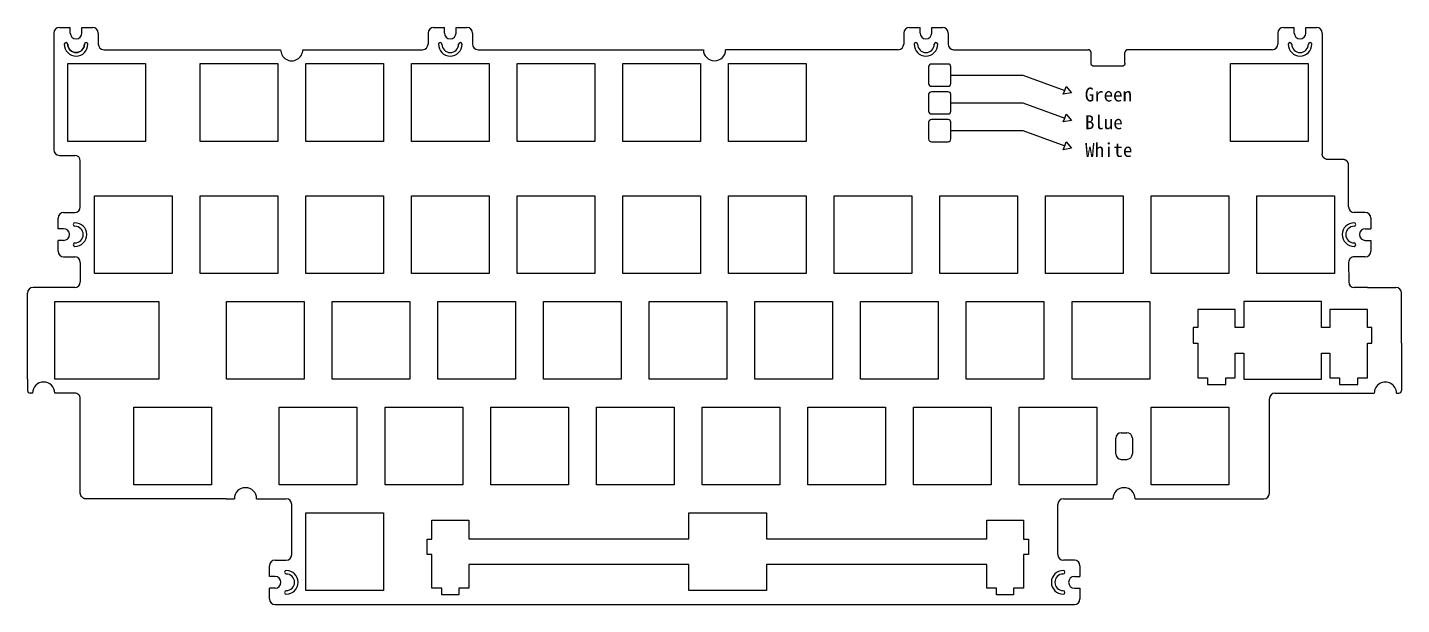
# Model space of a CAD drawing. Header units: millimetres. Extents: x -421 to 474, y -695 to -207.
# Drawn here: x -421 to -173.3, y -460 to -356 of the extents above; entities that cross this region are included whole.
import ezdxf

# ---------------------------------------------------------------- set-up
doc = ezdxf.new("R2010")
doc.units = ezdxf.units.MM
doc.header["$MEASUREMENT"] = 0
doc.styles.add('MtXpl_', font='SimSun.ttf')

msp = doc.modelspace()

# ---------------------------------------------------------------- linework, layer by layer
for p, q in [((-415.24, -355.99), (-413.29, -355.99)), ((-413.29, -356.99), (-413.29, -355.99)), ((-411.19, -355.99), (-409.24, -355.99)), ((-411.19, -356.99), (-411.19, -355.99)), ((-347.8, -355.99), (-345.85, -355.99)), ((-345.85, -356.99), (-345.85, -355.99)), ((-343.75, -355.99), (-341.8, -355.99)), ((-343.75, -356.99), (-343.75, -355.99)), ((-262.07, -355.99), (-260.12, -355.99)), ((-260.12, -356.99), (-260.12, -355.99)), ((-258.02, -355.99), (-256.07, -355.99)), ((-258.02, -356.99), (-258.02, -355.99)), ((-194.64, -355.99), (-192.69, -355.99)), ((-192.69, -356.99), (-192.69, -355.99)), ((-190.59, -355.99), (-188.64, -355.99)), ((-190.59, -356.99), (-190.59, -355.99)), ((-416.24, -356.99), (-416.24, -378.04)), ((-408.24, -356.99), (-408.24, -358.99)), ((-348.8, -356.99), (-348.8, -358.99)), ((-340.8, -356.99), (-340.8, -358.99)), ((-263.07, -356.99), (-263.07, -358.99)), ((-255.07, -356.99), (-255.07, -358.99)), ((-195.64, -356.99), (-195.64, -358.99)), ((-187.64, -356.99), (-187.64, -378.79)), ((-371.37, -359.99), (-349.8, -359.99)), ((-339.8, -359.99), (-299.17, -359.99)), ((-264.07, -359.99), (-295.17, -359.99)), ((-254.07, -359.99), (-229.81, -359.99)), ((-229.31, -362.45), (-229.31, -360.49)), ((-223.19, -362.45), (-223.19, -360.49)), ((-196.64, -359.99), (-222.69, -359.99)), ((-413.71, -376.51), (-413.71, -362.51)), ((-413.71, -362.51), (-399.71, -362.51)), ((-399.71, -362.51), (-399.71, -376.51)), ((-389.9, -362.51), (-375.9, -362.51)), ((-389.9, -376.51), (-389.9, -362.51)), ((-375.9, -362.51), (-375.9, -376.51)), ((-370.85, -376.51), (-370.85, -362.51)), ((-370.85, -362.51), (-356.85, -362.51)), ((-356.85, -362.51), (-356.85, -376.51)), ((-351.8, -376.51), (-351.8, -362.51)), ((-351.8, -362.51), (-337.8, -362.51)), ((-337.8, -362.51), (-337.8, -376.51)), ((-332.75, -376.51), (-332.75, -362.51)), ((-332.75, -362.51), (-318.75, -362.51)), ((-318.75, -362.51), (-318.75, -376.51)), ((-313.7, -376.51), (-313.7, -362.51)), ((-313.7, -362.51), (-299.7, -362.51)), ((-299.7, -362.51), (-299.7, -376.51)), ((-294.65, -376.51), (-294.65, -362.51)), ((-294.65, -362.51), (-280.65, -362.51)), ((-280.65, -362.51), (-280.65, -376.51)), ((-204.16, -362.51), (-190.16, -362.51)), ((-204.16, -376.51), (-204.16, -362.51)), ((-190.16, -362.51), (-190.16, -376.51)), ((-254.58, -364.58), (-241.58, -364.58)), ((-241.58, -364.58), (-234.06, -367.32)), ((-254.58, -369.58), (-241.58, -369.58)), ((-241.58, -369.58), (-234.06, -372.32)), ((-254.58, -374.58), (-241.58, -374.58)), ((-241.58, -374.58), (-234.06, -377.32)), ((-399.71, -376.51), (-413.71, -376.51)), ((-375.9, -376.51), (-389.9, -376.51)), ((-356.85, -376.51), (-370.85, -376.51)), ((-337.8, -376.51), (-351.8, -376.51)), ((-318.75, -376.51), (-332.75, -376.51)), ((-299.7, -376.51), (-313.7, -376.51)), ((-280.65, -376.51), (-294.65, -376.51)), ((-190.16, -376.51), (-204.16, -376.51)), ((-415.24, -379.04), (-412.48, -379.04)), ((-411.48, -388.33), (-411.48, -380.04)), ((-182.88, -388.33), (-182.88, -380.79)), ((-408.95, -400.32), (-408.95, -386.32)), ((-408.95, -386.32), (-394.95, -386.32)), ((-394.95, -386.32), (-394.95, -400.32)), ((-389.9, -386.32), (-375.9, -386.32)), ((-389.9, -400.32), (-389.9, -386.32)), ((-375.9, -386.32), (-375.9, -400.32)), ((-370.85, -400.32), (-370.85, -386.32)), ((-370.85, -386.32), (-356.85, -386.32)), ((-356.85, -386.32), (-356.85, -400.32)), ((-351.8, -400.32), (-351.8, -386.32)), ((-351.8, -386.32), (-337.8, -386.32)), ((-337.8, -386.32), (-337.8, -400.32)), ((-332.75, -400.32), (-332.75, -386.32)), ((-332.75, -386.32), (-318.75, -386.32)), ((-318.75, -386.32), (-318.75, -400.32)), ((-313.7, -400.32), (-313.7, -386.32)), ((-313.7, -386.32), (-299.7, -386.32)), ((-299.7, -386.32), (-299.7, -400.32)), ((-294.65, -400.32), (-294.65, -386.32)), ((-294.65, -386.32), (-280.65, -386.32)), ((-280.65, -386.32), (-280.65, -400.32)), ((-275.6, -400.32), (-275.6, -386.32)), ((-275.6, -386.32), (-261.6, -386.32)), ((-261.6, -386.32), (-261.6, -400.32)), ((-256.55, -400.32), (-256.55, -386.32)), ((-256.55, -386.32), (-242.55, -386.32)), ((-242.55, -386.32), (-242.55, -400.32)), ((-237.5, -400.32), (-237.5, -386.32)), ((-237.5, -386.32), (-223.5, -386.32)), ((-223.5, -386.32), (-223.5, -400.32)), ((-218.45, -400.32), (-218.45, -386.32)), ((-218.45, -386.32), (-204.45, -386.32)), ((-204.45, -386.32), (-204.45, -400.32)), ((-199.4, -386.32), (-185.4, -386.32)), ((-199.4, -400.32), (-199.4, -386.32)), ((-185.4, -386.32), (-185.4, -400.32)), ((-415.48, -392.27), (-415.48, -390.33)), ((-414.48, -389.33), (-412.48, -389.33)), ((-179.88, -389.33), (-181.88, -389.33)), ((-178.88, -390.33), (-178.88, -392.27)), ((-414.48, -392.27), (-415.48, -392.27)), ((-179.88, -392.27), (-178.88, -392.27)), ((-415.48, -396.32), (-415.48, -394.37)), ((-414.48, -394.37), (-415.48, -394.37)), ((-179.88, -394.37), (-178.88, -394.37)), ((-178.88, -394.37), (-178.88, -396.32)), ((-414.48, -397.32), (-412.48, -397.32)), ((-411.48, -398.33), (-411.48, -401.85)), ((-182.88, -398.33), (-182.87, -401.85)), ((-179.88, -397.32), (-181.88, -397.32)), ((-394.95, -400.32), (-408.95, -400.32)), ((-375.9, -400.32), (-389.9, -400.32)), ((-356.85, -400.32), (-370.85, -400.32)), ((-337.8, -400.32), (-351.8, -400.32)), ((-318.75, -400.32), (-332.75, -400.32)), ((-299.7, -400.32), (-313.7, -400.32)), ((-280.65, -400.32), (-294.65, -400.32)), ((-261.6, -400.32), (-275.6, -400.32)), ((-242.55, -400.32), (-256.55, -400.32)), ((-223.5, -400.32), (-237.5, -400.32)), ((-204.45, -400.32), (-218.45, -400.32)), ((-185.4, -400.32), (-199.4, -400.32)), ((-412.48, -402.85), (-420, -402.85)), ((-179.51, -402.85), (-174.35, -402.85)), ((-421, -405.37), (-421, -403.85)), ((-421, -419.37), (-421, -405.37)), ((-416.09, -419.37), (-416.09, -405.37)), ((-416.09, -405.37), (-397.33, -405.37)), ((-397.33, -405.37), (-397.33, -419.37)), ((-385.14, -419.37), (-385.14, -405.37)), ((-385.14, -405.37), (-371.14, -405.37)), ((-371.14, -405.37), (-371.14, -419.37)), ((-366.09, -419.37), (-366.09, -405.37)), ((-366.09, -405.37), (-352.09, -405.37)), ((-352.09, -405.37), (-352.09, -419.37)), ((-347.04, -419.37), (-347.04, -405.37)), ((-347.04, -405.37), (-333.04, -405.37)), ((-333.04, -405.37), (-333.04, -419.37)), ((-327.99, -419.37), (-327.99, -405.37)), ((-327.99, -405.37), (-313.99, -405.37)), ((-313.99, -405.37), (-313.99, -419.37)), ((-308.94, -419.37), (-308.94, -405.37)), ((-308.94, -405.37), (-294.94, -405.37)), ((-294.94, -405.37), (-294.94, -419.37)), ((-289.89, -405.37), (-275.89, -405.37)), ((-289.89, -419.37), (-289.89, -405.37)), ((-275.89, -405.37), (-275.89, -419.37)), ((-270.84, -419.37), (-270.84, -405.37)), ((-270.84, -405.37), (-256.84, -405.37)), ((-256.84, -405.37), (-256.84, -419.37)), ((-251.79, -419.37), (-251.79, -405.37)), ((-251.79, -405.37), (-237.79, -405.37)), ((-237.79, -405.37), (-237.79, -419.37)), ((-232.74, -419.37), (-232.74, -405.37)), ((-232.74, -405.37), (-218.74, -405.37)), ((-218.74, -405.37), (-218.74, -419.37)), ((-173.35, -410.08), (-173.35, -403.85)), ((-173.35, -412.87), (-173.35, -421.4)), ((-421, -419.37), (-421, -421.4)), ((-397.33, -419.37), (-416.09, -419.37)), ((-371.14, -419.37), (-385.14, -419.37)), ((-352.09, -419.37), (-366.09, -419.37)), ((-333.04, -419.37), (-347.04, -419.37)), ((-313.99, -419.37), (-327.99, -419.37)), ((-294.94, -419.37), (-308.94, -419.37)), ((-275.89, -419.37), (-289.89, -419.37)), ((-256.84, -419.37), (-270.84, -419.37)), ((-237.79, -419.37), (-251.79, -419.37)), ((-218.74, -419.37), (-232.74, -419.37)), ((-420.2, -421.9), (-420.5, -421.9)), ((-420.09, -421.9), (-420.2, -421.9)), ((-197.16, -439.95), (-197.16, -422.9)), ((-187.78, -421.9), (-178.26, -421.9)), ((-174.26, -421.9), (-173.85, -421.9)), ((-401.81, -438.42), (-401.81, -424.42)), ((-401.81, -424.42), (-387.81, -424.42)), ((-387.81, -424.42), (-387.81, -438.42)), ((-375.61, -438.42), (-375.61, -424.42)), ((-375.61, -424.42), (-361.61, -424.42)), ((-361.61, -424.42), (-361.61, -438.42)), ((-356.56, -424.42), (-342.56, -424.42)), ((-356.56, -438.42), (-356.56, -424.42)), ((-342.56, -424.42), (-342.56, -438.42)), ((-337.51, -424.42), (-323.51, -424.42)), ((-337.51, -438.42), (-337.51, -424.42)), ((-323.51, -424.42), (-323.51, -438.42)), ((-318.46, -438.42), (-318.46, -424.42)), ((-318.46, -424.42), (-304.46, -424.42)), ((-304.46, -424.42), (-304.46, -438.42)), ((-299.41, -438.42), (-299.41, -424.42)), ((-299.41, -424.42), (-285.41, -424.42)), ((-285.41, -424.42), (-285.41, -438.42)), ((-280.36, -438.42), (-280.36, -424.42)), ((-280.36, -424.42), (-266.36, -424.42)), ((-266.36, -424.42), (-266.36, -438.42)), ((-261.31, -438.42), (-261.31, -424.42)), ((-261.31, -424.42), (-247.31, -424.42)), ((-247.31, -424.42), (-247.31, -438.42)), ((-242.26, -438.42), (-242.26, -424.42)), ((-242.26, -424.42), (-228.26, -424.42)), ((-228.26, -424.42), (-228.26, -438.42)), ((-218.45, -438.42), (-218.45, -424.42)), ((-218.45, -424.42), (-204.45, -424.42)), ((-204.45, -424.42), (-204.45, -438.42)), ((-224.86, -432.83), (-224.86, -430.03)), ((-223.86, -429.03), (-222.86, -429.03)), ((-221.86, -430.03), (-221.86, -432.83)), ((-223.86, -433.83), (-222.86, -433.83)), ((-387.81, -438.42), (-401.81, -438.42)), ((-361.61, -438.42), (-375.61, -438.42)), ((-342.56, -438.42), (-356.56, -438.42)), ((-323.51, -438.42), (-337.51, -438.42)), ((-304.46, -438.42), (-318.46, -438.42)), ((-285.41, -438.42), (-299.41, -438.42)), ((-266.36, -438.42), (-280.36, -438.42)), ((-247.31, -438.42), (-261.31, -438.42)), ((-228.26, -438.42), (-242.26, -438.42)), ((-204.45, -438.42), (-218.45, -438.42)), ((-385.18, -440.95), (-383.71, -440.95)), ((-379.71, -440.95), (-374.37, -440.95)), ((-373.37, -451), (-373.37, -441.95)), ((-235.3, -451), (-235.3, -441.95)), ((-234.3, -440.95), (-225.36, -440.95)), ((-221.36, -440.95), (-198.16, -440.95)), ((-370.85, -457.47), (-370.85, -443.47)), ((-370.85, -443.47), (-356.85, -443.47)), ((-356.85, -443.47), (-356.85, -457.47)), ((-348.12, -448.19), (-348.12, -444.79)), ((-348.12, -444.79), (-341.47, -444.79)), ((-341.47, -444.79), (-341.47, -448.17)), ((-301.79, -448.17), (-301.79, -443.47)), ((-301.79, -443.47), (-287.79, -443.47)), ((-287.79, -443.47), (-287.79, -448.17)), ((-248.12, -448.17), (-248.12, -444.79)), ((-248.12, -444.79), (-241.47, -444.79)), ((-241.47, -444.79), (-241.47, -448.19)), ((-348.98, -450.98), (-348.98, -448.19)), ((-348.98, -448.19), (-348.12, -448.19)), ((-341.47, -448.17), (-301.79, -448.17)), ((-287.79, -448.17), (-248.12, -448.17)), ((-241.47, -448.19), (-240.6, -448.19)), ((-240.6, -448.19), (-240.6, -450.98)), ((-377.37, -454.95), (-377.37, -453)), ((-376.37, -452), (-374.37, -452)), ((-348.12, -450.98), (-348.98, -450.98)), ((-348.12, -457.08), (-348.12, -450.98)), ((-301.79, -452.77), (-341.47, -452.77)), ((-341.47, -452.77), (-341.47, -457.08)), ((-301.79, -457.47), (-301.79, -452.77)), ((-287.79, -452.77), (-287.79, -457.47)), ((-248.12, -452.77), (-287.79, -452.77)), ((-248.12, -457.08), (-248.12, -452.77)), ((-240.6, -450.98), (-241.47, -450.98)), ((-241.47, -450.98), (-241.47, -457.08)), ((-232.3, -452), (-234.3, -452)), ((-231.3, -453), (-231.3, -454.95)), ((-376.37, -454.95), (-377.37, -454.95)), ((-232.3, -454.95), (-231.3, -454.95)), ((-377.37, -459), (-377.37, -457.05)), ((-376.37, -457.05), (-377.37, -457.05)), ((-356.85, -457.47), (-370.85, -457.47)), ((-346.32, -457.08), (-348.12, -457.08)), ((-346.32, -458.25), (-346.32, -457.08)), ((-341.47, -457.08), (-343.27, -457.08)), ((-343.27, -457.08), (-343.27, -458.25)), ((-287.79, -457.47), (-301.79, -457.47)), ((-246.32, -457.08), (-248.12, -457.08)), ((-246.32, -458.25), (-246.32, -457.08)), ((-241.47, -457.08), (-243.27, -457.08)), ((-243.27, -457.08), (-243.27, -458.25)), ((-232.3, -457.05), (-231.3, -457.05)), ((-231.3, -457.05), (-231.3, -459)), ((-376.37, -460), (-232.3, -460)), ((-343.27, -458.25), (-346.32, -458.25)), ((-243.27, -458.25), (-246.32, -458.25))]:
    msp.add_line(p, q)
at = {"linetype": 'Continuous'}
for p, q in [((-407.24, -359.99), (-375.37, -359.99)), ((-407.24, -359.99), (-407.24, -359.99)), ((-179.51, -402.85), (-181.87, -402.85)), ((-187.78, -405.37), (-201.78, -405.37)), ((-201.78, -405.37), (-201.78, -410.08)), ((-187.78, -410.08), (-187.78, -405.37)), ((-203.31, -406.85), (-210.06, -406.85)), ((-210.06, -406.85), (-210.06, -410.08)), ((-203.31, -410.08), (-203.31, -406.85)), ((-179.51, -406.85), (-186.26, -406.85)), ((-186.26, -406.85), (-186.26, -410.08)), ((-179.51, -410.08), (-179.51, -406.85)), ((-210.06, -410.08), (-210.88, -410.08)), ((-210.88, -410.08), (-210.88, -412.87)), ((-201.78, -410.08), (-203.31, -410.08)), ((-186.26, -410.08), (-187.78, -410.08)), ((-178.68, -410.08), (-179.51, -410.08)), ((-178.68, -412.87), (-178.68, -410.08)), ((-173.35, -412.87), (-173.35, -410.08)), ((-210.88, -412.87), (-210.06, -412.87)), ((-210.06, -412.87), (-210.06, -419.14)), ((-179.51, -419.14), (-179.51, -412.87)), ((-179.51, -412.87), (-178.68, -412.87)), ((-203.31, -419.14), (-203.31, -414.68)), ((-203.31, -414.68), (-201.78, -414.68)), ((-201.78, -414.68), (-201.78, -419.37)), ((-187.78, -419.37), (-187.78, -414.68)), ((-187.78, -414.68), (-186.26, -414.68)), ((-186.26, -414.68), (-186.26, -419.14)), ((-210.06, -419.14), (-208.33, -419.14)), ((-208.33, -419.14), (-208.33, -420.34)), ((-208.33, -420.34), (-205.03, -420.34)), ((-205.03, -420.34), (-205.03, -419.14)), ((-205.03, -419.14), (-203.31, -419.14)), ((-201.78, -419.37), (-187.78, -419.37)), ((-186.26, -419.14), (-184.53, -419.14)), ((-184.53, -419.14), (-184.53, -420.34)), ((-184.53, -420.34), (-181.23, -420.34)), ((-181.23, -420.34), (-181.23, -419.14)), ((-181.23, -419.14), (-179.51, -419.14)), ((-196.16, -421.9), (-187.78, -421.9))]:
    msp.add_line(p, q, dxfattribs=at)
for points in [[(-413.74, -359.01, 1), (-414.37, -359.01, 1), (-410.11, -359.01, 1), (-410.74, -359.01, -1)], [(-258.58, -366.08, 0.414214), (-258.08, -366.58), (-255.08, -366.58, 0.414214), (-254.58, -366.08), (-254.58, -363.08, 0.414214), (-255.08, -362.58), (-258.08, -362.58, 0.414214), (-258.58, -363.08)], [(-258.58, -371.08, 0.414214), (-258.08, -371.58), (-255.08, -371.58, 0.414214), (-254.58, -371.08), (-254.58, -368.08, 0.414214), (-255.08, -367.58), (-258.08, -367.58, 0.414214), (-258.58, -368.08)], [(-258.58, -376.08, 0.414214), (-258.08, -376.58), (-255.08, -376.58, 0.414214), (-254.58, -376.08), (-254.58, -373.08, 0.414214), (-255.08, -372.58), (-258.08, -372.58, 0.414214), (-258.58, -373.08)]]:
    msp.add_lwpolyline(points, format="xyb", close=True)
for points in [[(-233.81, -366.61), (-232.84, -367.76), (-234.32, -368.02), (-234.06, -367.32)], [(-233.81, -371.61), (-232.84, -372.76), (-234.32, -373.02), (-234.06, -372.32)], [(-233.81, -376.61), (-232.84, -377.76), (-234.32, -378.02), (-234.06, -377.32)]]:
    msp.add_lwpolyline(points, close=True)
for centre, radius, start, end in [((-415.24, -356.99), 1, 90, 180), ((-409.24, -356.99), 1, 360, 90), ((-347.8, -356.99), 1, 90, 180), ((-341.8, -356.99), 1, 360, 90), ((-262.07, -356.99), 1, 90, 180), ((-256.07, -356.99), 1, 360, 90), ((-194.64, -356.99), 1, 90, 180), ((-188.64, -356.99), 1, 0, 90), ((-412.24, -356.99), 1.05, 180, 0), ((-407.24, -358.99), 1, 180, 270), ((-349.8, -358.99), 1, 270, 0), ((-344.8, -356.99), 1.05, 180, 0), ((-339.8, -358.99), 1, 180, 270), ((-264.07, -358.99), 1, 270, 0), ((-259.07, -356.99), 1.05, 180, 0), ((-254.07, -358.99), 1, 180, 270), ((-196.64, -358.99), 1, 270, 0), ((-191.64, -356.99), 1.05, 180, 0), ((-373.37, -359.99), 2, 179.9999, 0.0001), ((-297.17, -359.99), 2, 180.0001, 359.9999), ((-229.81, -360.49), 0.5, 0, 90), ((-222.69, -360.49), 0.5, 90, 180), ((-415.24, -378.04), 1, 180, 270), ((-412.48, -380.04), 1, 0, 90), ((-412.48, -388.33), 1, 270, 0), ((-181.88, -388.33), 1, 180, 270), ((-414.48, -390.33), 1, 90, 180), ((-179.88, -390.33), 1, 0, 90), ((-414.48, -393.32), 1.05, 270, 90), ((-179.88, -393.32), 1.05, 90, 270), ((-414.48, -396.32), 1, 180, 270), ((-412.48, -398.33), 1, 0, 90), ((-181.88, -398.33), 1, 90, 180.0021), ((-179.88, -396.32), 1, 270, 0), ((-420, -403.85), 1, 90, 180), ((-412.48, -401.85), 1, 270, 0), ((-181.87, -401.85), 1, 180.0021, 270), ((-174.35, -403.85), 1, 0, 90), ((-418.09, -421.9), 2, 0, 180), ((-176.26, -421.9), 2, 359.9999, 180.0001), ((-420.5, -421.4), 0.5, 180, 270), ((-196.16, -422.9), 1, 90, 180), ((-173.85, -421.4), 0.5, 270, 0), ((-223.86, -430.03), 1, 90, 180), ((-222.86, -430.03), 1, 0, 90), ((-223.86, -432.83), 1, 180, 270), ((-222.86, -432.83), 1, 270, 0), ((-381.71, -440.95), 2, 0, 180), ((-223.36, -440.95), 2, 0, 180), ((-198.16, -439.95), 1, 270, 0), ((-374.37, -441.95), 1, 0, 90), ((-234.3, -441.95), 1, 90, 180), ((-376.37, -453), 1, 90, 180), ((-374.37, -451), 1, 270, 0), ((-234.3, -451), 1, 180, 270), ((-232.3, -453), 1, 0, 90), ((-376.37, -456), 1.05, 270, 90), ((-232.3, -456), 1.05, 90, 270), ((-376.37, -459), 1, 180, 270), ((-232.3, -459), 1, 270, 0)]:
    msp.add_arc(centre, radius, start, end)
for centre, radius, start, end in [((-414.05, -359.01), 0.316, 0, 180), ((-412.24, -359.01), 2.13, 180, 0), ((-412.24, -359.01), 1.5, 180, 0), ((-410.42, -359.01), 0.316, 0, 180), ((-346.62, -359.01), 0.316, 0, 180), ((-344.8, -359.01), 2.13, 180, 0), ((-344.8, -359.01), 1.5, 180, 0), ((-342.98, -359.01), 0.316, 0, 180), ((-260.89, -359.01), 0.316, 0, 180), ((-259.07, -359.01), 2.13, 180, 0), ((-259.07, -359.01), 1.5, 180, 0), ((-257.26, -359.01), 0.316, 0, 180), ((-193.45, -359.01), 0.316, 0, 180), ((-191.64, -359.01), 2.13, 180, 0), ((-191.64, -359.01), 1.5, 180, 0), ((-189.82, -359.01), 0.316, 0, 180), ((-412.45, -391.51), 0.316, 90, 270), ((-412.45, -393.32), 2.13, 270, 90), ((-181.9, -393.32), 2.13, 90, 270), ((-181.9, -391.51), 0.316, 270, 90), ((-412.45, -393.32), 1.5, 270, 90), ((-181.9, -393.32), 1.5, 90, 270), ((-412.45, -395.14), 0.316, 90, 270), ((-181.9, -395.14), 0.316, 270, 90), ((-374.35, -454.18), 0.316, 90, 270), ((-374.35, -456), 2.13, 270, 90), ((-374.35, -456), 1.5, 270, 90), ((-234.33, -456), 2.13, 90, 270), ((-234.33, -456), 1.5, 90, 270), ((-234.33, -454.18), 0.316, 270, 90), ((-374.35, -457.82), 0.316, 90, 270), ((-234.33, -457.82), 0.316, 270, 90)]:
    msp.add_arc(centre, radius, start, end, dxfattribs=at)
for points, knots in [([(-223.19, -362.45), (-223.19, -362.75), (-223.39, -362.95), (-223.69, -362.95), (-225.39, -362.95), (-227.1, -362.95), (-228.81, -362.95), (-229.1, -362.95), (-229.31, -362.75), (-229.31, -362.45)], [1.078741, 1.078741, 1.078741, 1.078741, 2.649537, 2.649537, 2.649537, 3.649537, 3.649537, 3.649537, 5.220333, 5.220333, 5.220333, 5.220333]), ([(-182.88, -380.79), (-182.88, -380.2), (-183.29, -379.79), (-183.88, -379.79), (-184.8, -379.79), (-185.72, -379.79), (-186.64, -379.79), (-187.22, -379.79), (-187.64, -379.37), (-187.64, -378.79)], [168.753538, 168.753538, 168.753538, 168.753538, 170.324335, 170.324335, 170.324335, 171.324335, 171.324335, 171.324335, 172.895131, 172.895131, 172.895131, 172.895131])]:
    msp.add_rational_spline(points, [1, 0.804737854124, 0.804737854124, 1, 1, 1, 1, 0.804737854124, 0.804737854124, 1], degree=3, knots=knots)
for points, weights in [([(-411.48, -380.04), (-411.48, -380.04), (-411.48, -380.04), (-411.48, -380.04)], [0.999954054906, 0.999969368736, 0.999984683767, 1]), ([(-234.3, -452), (-234.3, -452), (-234.3, -452), (-234.3, -452)], [1, 0.999980935375, 0.99996187261, 0.999942811708])]:
    msp.add_rational_spline(points, weights, degree=3)
msp.add_open_spline([(-385.18, -440.95), (-392.84, -440.95), (-400.51, -440.95), (-408.68, -440.95), (-409.19, -440.95), (-410.52, -440.95), (-410.66, -440.95), (-410.96, -440.84), (-411.07, -440.76), (-411.26, -440.58), (-411.33, -440.48), (-411.44, -440.25), (-411.47, -440.12), (-411.47, -439.99), (-411.47, -439.98), (-411.48, -439.96), (-411.48, -439.96), (-411.48, -439.95), (-411.48, -439.95), (-411.48, -439.95), (-411.48, -439.95), (-411.48, -436.57), (-411.48, -433.19), (-411.48, -427.94), (-411.48, -426.08), (-411.48, -422.77), (-411.46, -422.74), (-411.6, -422.4), (-411.67, -422.29), (-411.86, -422.1), (-411.97, -422.03), (-412.2, -421.93), (-412.32, -421.9), (-412.46, -421.9), (-412.47, -421.9), (-413.74, -421.9), (-414.92, -421.9), (-416.09, -421.9)], degree=3, knots=[0.115649, 0.115649, 0.115649, 0.115649, 2.415315, 2.415315, 2.567054, 2.567054, 2.814224, 2.814224, 2.990624, 2.990624, 3.162321, 3.162321, 3.327842, 3.327842, 3.342579, 3.342579, 3.3495, 3.3495, 3.350176, 3.350176, 3.350588, 3.350588, 3.993003, 3.993003, 4.347488, 4.347488, 4.621223, 4.621223, 4.776958, 4.776958, 4.926665, 4.926665, 5.071001, 5.071001, 5.087618, 5.087618, 5.294544, 5.294544, 5.294544, 5.294544])

# ---------------------------------------------------------------- texts
at = {"linetype": 'Continuous', "style": 'MtXpl_'}
for s, p in [('Green', (-230.44, -369.32)), ('Blue', (-230.4, -374.32)), ('White', (-230.37, -379.32))]:
    msp.add_text(s, height=2.5, dxfattribs=at).set_placement(p)

doc.saveas('drawing.dxf')
